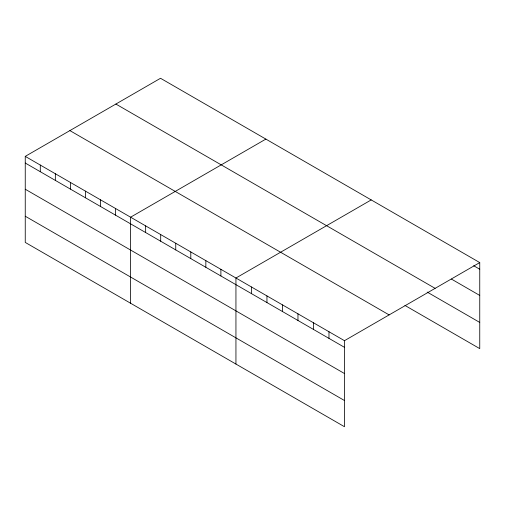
<?xml version="1.0" encoding="UTF-8"?>
<svg xmlns="http://www.w3.org/2000/svg" width="505" height="505" viewBox="0 0 505 505"><rect width="100%" height="100%" fill="white"/><g stroke="black" fill="none" stroke-linecap="round" stroke-linejoin="round"><path stroke-width="0.76" d="M344.479 373.536L344.479 340.679L25.25 156.373L25.25 242.419L344.479 426.725L344.479 373.536L25.25 189.23M404.922 305.424L479.75 348.627L479.75 262.581L160.521 78.275L25.25 156.373M265.864 139.096L130.593 217.194L130.593 303.24M371.213 199.917L235.942 278.015L235.942 364.061M344.479 340.679L479.75 262.581M473.684 265.731L479.75 269.234M451.438 279.088L479.75 295.438M115.879 104.049L435.108 288.349M427.167 292.073L479.75 322.43M69.892 130.599L389.121 314.905M25.25 163.027L344.479 347.333M25.25 216.222L344.479 400.528M328.976 331.722L328.976 338.382M313.466 322.771L313.466 329.43M297.963 313.82L297.963 320.479M282.459 304.868L282.459 311.528M266.949 295.917L266.949 302.577M251.446 286.966L251.446 293.62M220.893 269.323L220.893 275.982M205.844 260.637L205.844 267.29M190.795 251.945L190.795 258.604M175.746 243.258L175.746 249.918M160.697 234.573L160.697 241.226M145.642 225.88L145.642 232.54M115.544 208.502L115.544 215.162M100.495 199.816L100.495 206.469M85.446 191.124L85.446 197.783M70.397 182.438L70.397 189.097M55.348 173.752L55.348 180.405M40.299 165.059L40.299 171.719"/></g></svg>
